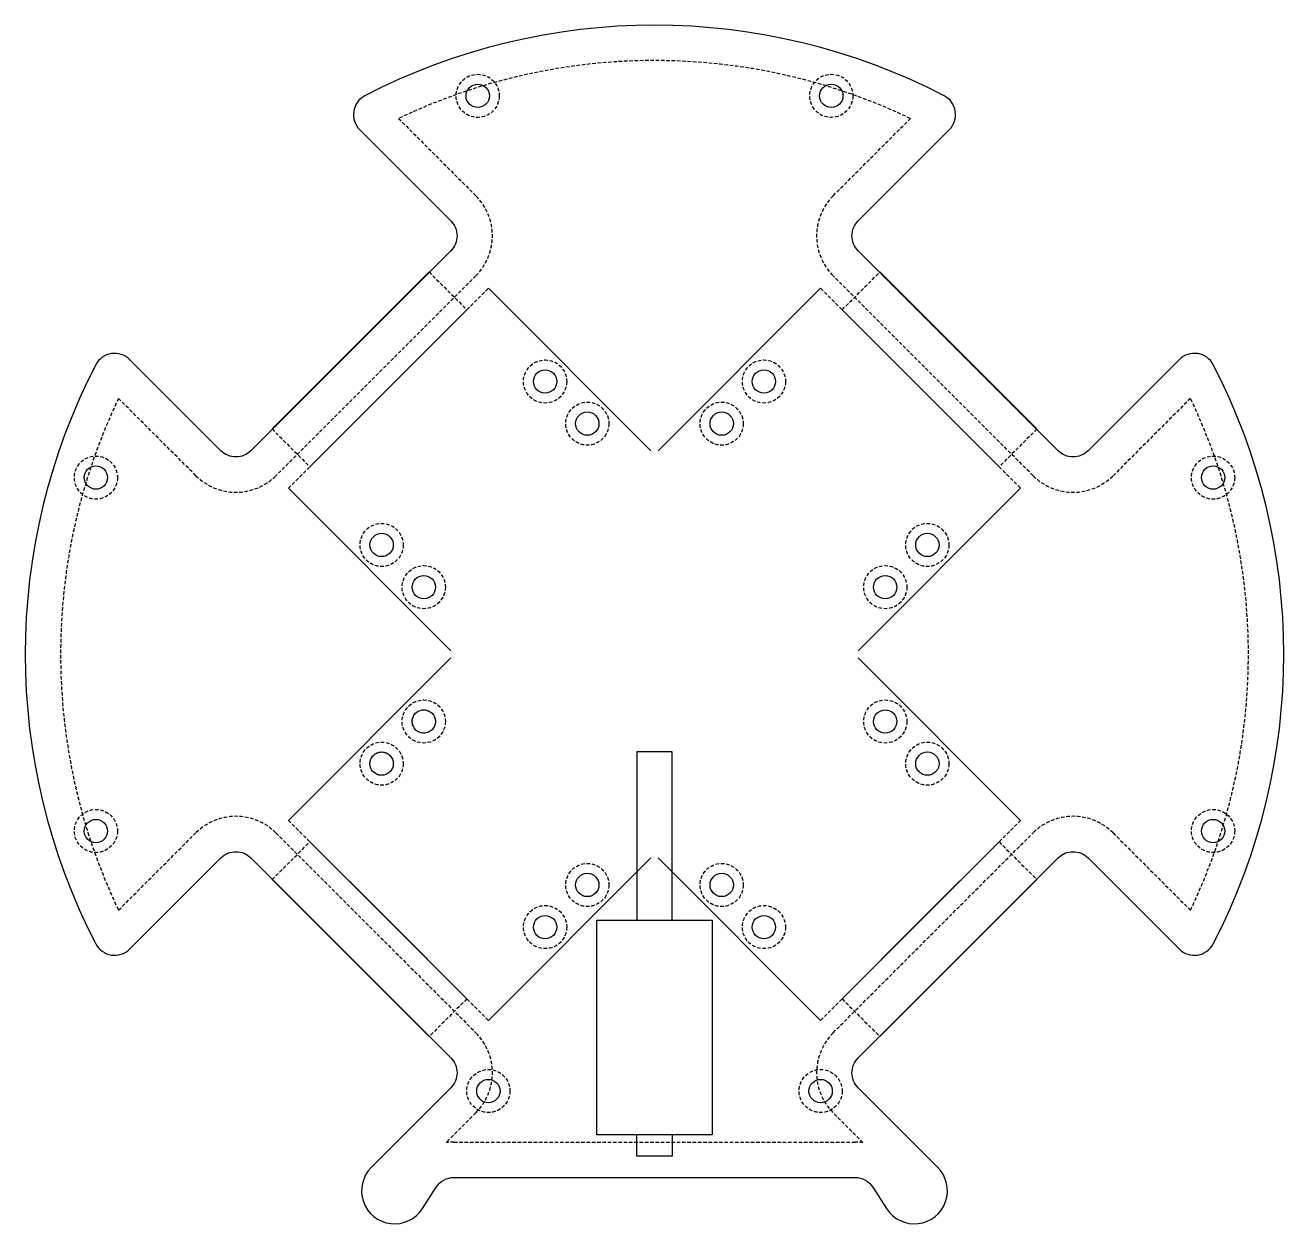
# Model space of a CAD drawing. Header units: millimetres. Extents: x -89 to 89, y -81 to 89.
import ezdxf

# ---------------------------------------------------------------- set-up
doc = ezdxf.new("R2010")
doc.units = ezdxf.units.MM
doc.linetypes.add('DASHED', pattern=[0.75, 0.5, -0.25])
doc.layers.get('0').update_dxf_attribs({"linetype": 'CONTINUOUS'})
doc.layers.add('1', color=7, linetype='DASHED')

msp = doc.modelspace()

# ---------------------------------------------------------------- linework, layer by layer
for p, q in [((-31.88, 54.09), (-54.09, 31.88)), ((54.09, 31.88), (31.88, 54.09)), ((-23.49, 51.78), (-0.5, 28.78)), ((23.49, 51.78), (0.5, 28.78)), ((-51.78, 23.49), (-28.78, 0.5)), ((51.78, 23.49), (28.78, 0.5)), ((-51.78, -23.49), (-28.78, -0.5)), ((51.78, -23.49), (28.78, -0.5)), ((-2.5, -13.8), (-2.5, -37.6)), ((2.5, -13.8), (-2.5, -13.8)), ((2.5, -37.6), (2.5, -13.8)), ((-23.49, -51.78), (-0.5, -28.78)), ((23.49, -51.78), (0.5, -28.78)), ((-54.09, -31.88), (-31.88, -54.09)), ((31.88, -54.09), (54.09, -31.88)), ((-2.5, -71), (-2.5, -68)), ((2.5, -68), (2.5, -71)), ((2.5, -71), (-2.5, -71))]:
    msp.add_line(p, q)
msp.add_lwpolyline([(-74.23, 41.7, 0.507314), (-79.01, 40.96, 0.243798), (-79.01, -40.96, 0.507314), (-74.23, -41.7), (-61.32, -28.8, -0.414214), (-57.08, -28.8), (-28.8, -57.08, -0.414214), (-28.8, -61.32), (-40.06, -72.59, 1.114867), (-32.82, -78.41), (-30.88, -75.39, -0.255993), (-28.36, -74), (28.36, -74, -0.255993), (30.88, -75.39), (32.82, -78.41, 1.114872), (40.06, -72.59), (28.8, -61.32, -0.414214), (28.8, -57.08), (57.08, -28.8, -0.414214), (61.32, -28.8), (74.23, -41.7, 0.507314), (79.01, -40.96, 0.243798), (79.01, 40.96, 0.507314), (74.23, 41.7), (61.32, 28.8, -0.414214), (57.08, 28.8), (28.8, 57.08, -0.414214), (28.8, 61.32), (41.7, 74.23, 0.507314), (40.96, 79.01, 0.243798), (-40.96, 79.01, 0.507314), (-41.7, 74.23), (-28.8, 61.32, -0.414214), (-28.8, 57.08), (-57.08, 28.8, -0.414214), (-61.32, 28.8)], format="xyb", close=True)
for points in [[(-37.63, 37.63), (-26.53, 48.74), (-48.74, 26.53)], [(37.63, 37.63), (48.74, 26.53), (26.53, 48.74)], [(-48.74, -26.53), (-37.63, -37.63), (-26.53, -48.74)], [(37.63, -37.63), (26.53, -48.74), (48.74, -26.53)], [(-8.15, -68), (-8.15, -37.6), (8.15, -37.6), (8.15, -68)]]:
    msp.add_lwpolyline(points, close=True)
for centre in [(-25, 79), (25, 79), (-15.47, 38.59), (-15.47, 38.59), (15.47, 38.59), (15.47, 38.59), (-9.5, 32.63), (-9.5, 32.63), (9.5, 32.63), (9.5, 32.63), (-79, 25), (79, 25), (-38.59, 15.47), (-38.59, 15.47), (38.59, 15.47), (38.59, 15.47), (-32.63, 9.5), (-32.63, 9.5), (32.63, 9.5), (32.63, 9.5), (-32.63, -9.5), (32.63, -9.5), (32.63, -9.5), (-38.59, -15.47), (38.59, -15.47), (38.59, -15.47), (-79, -25), (79, -25), (-9.5, -32.63), (-9.5, -32.63), (9.5, -32.63), (9.5, -32.63), (-15.47, -38.59), (-15.47, -38.59), (15.47, -38.59), (15.47, -38.59), (-23.49, -61.78), (-23.49, -61.78), (23.49, -61.78), (23.49, -61.78)]:
    msp.add_circle(centre, 1.65)
at = {"layer": '1'}
for p, q in [((-36.2, 75.8), (-25.26, 64.86)), ((25.26, 64.86), (36.2, 75.8)), ((-25.26, 53.54), (-53.54, 25.26)), ((-31.88, 54.09), (-26.53, 48.74)), ((53.54, 25.26), (25.26, 53.54)), ((26.53, 48.74), (31.88, 54.09)), ((-26.53, 48.74), (-23.49, 51.78)), ((23.49, 51.78), (26.53, 48.74)), ((-64.86, 25.26), (-75.8, 36.2)), ((75.8, 36.2), (64.86, 25.26)), ((-54.09, 31.88), (-48.74, 26.53)), ((54.09, 31.88), (48.74, 26.53)), ((-51.78, 23.49), (-48.74, 26.53)), ((48.74, 26.53), (51.78, 23.49)), ((-51.78, -23.49), (-48.74, -26.53)), ((51.78, -23.49), (48.74, -26.53)), ((-75.8, -36.2), (-64.86, -25.26)), ((-54.09, -31.88), (-48.74, -26.53)), ((-53.54, -25.26), (-25.26, -53.54)), ((25.26, -53.54), (53.54, -25.26)), ((48.74, -26.53), (54.09, -31.88)), ((64.86, -25.26), (75.8, -36.2)), ((-26.53, -48.74), (-31.88, -54.09)), ((-23.49, -51.78), (-26.53, -48.74)), ((23.49, -51.78), (26.53, -48.74)), ((26.53, -48.74), (31.88, -54.09)), ((-25.26, -64.86), (-29.48, -69.08)), ((29.48, -69.08), (25.26, -64.86)), ((-28.36, -69), (28.36, -69))]:
    msp.add_line(p, q, dxfattribs=at)
for centre, radius in [((-25, 79), 3.05), ((25, 79), 3.05), ((-15.47, 38.59), 3.05), ((15.47, 38.59), 3.05), ((-9.5, 32.63), 3.05), ((9.5, 32.63), 3.05), ((-79, 25), 3.05), ((79, 25), 3.05), ((-38.59, 15.47), 3.05), ((38.59, 15.47), 3.05), ((-32.63, 9.5), 3.05), ((32.63, 9.5), 3.05), ((-32.63, -9.5), 3.05), ((32.63, -9.5), 3.05), ((-32.63, -9.5), 1.65), ((-38.59, -15.47), 3.05), ((38.59, -15.47), 3.05), ((-38.59, -15.47), 1.65), ((-79, -25), 3.05), ((79, -25), 3.05), ((-9.5, -32.63), 3.05), ((9.5, -32.63), 3.05), ((-15.47, -38.59), 3.05), ((15.47, -38.59), 3.05), ((-23.49, -61.78), 3.05), ((23.49, -61.78), 3.05)]:
    msp.add_circle(centre, radius, dxfattribs=at)
for centre, radius, start, end in [((0, 0), 84, 64.4712, 115.5288), ((-30.92, 59.2), 8, -45, 45), ((30.92, 59.2), 8, 135, 225), ((0, 0), 84, 154.4712, 205.5288), ((0, 0), 84, -25.5288, 25.5288), ((-59.2, 30.92), 8, 225, 315), ((59.2, 30.92), 8, 225, 315), ((-59.2, -30.92), 8, 45, 135), ((59.2, -30.92), 8, 45, 135), ((-30.92, -59.2), 8, -45, 45), ((30.92, -59.2), 8, 135, 225), ((-28.36, -77), 8, 90, 98.0856), ((28.36, -77), 8, 81.9144, 90)]:
    msp.add_arc(centre, radius, start, end, dxfattribs=at)

doc.saveas('drawing.dxf')
